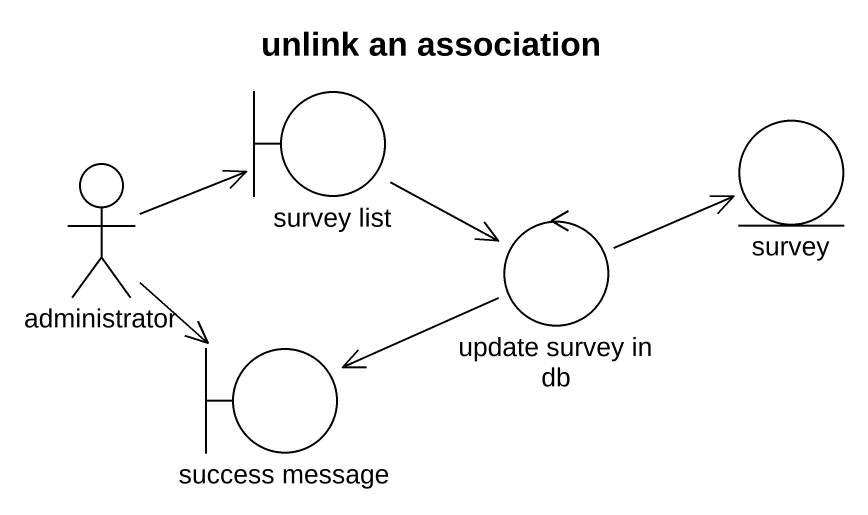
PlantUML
@startuml
title unlink an association
boundary "survey list" as survey_list
actor administrator
entity survey
control "update survey in db" as update_survey_in_db
boundary "success message" as success_message
survey_list --> update_survey_in_db
administrator -right-> survey_list
administrator --> success_message
update_survey_in_db -right-> survey
update_survey_in_db -left-> success_message
@enduml
